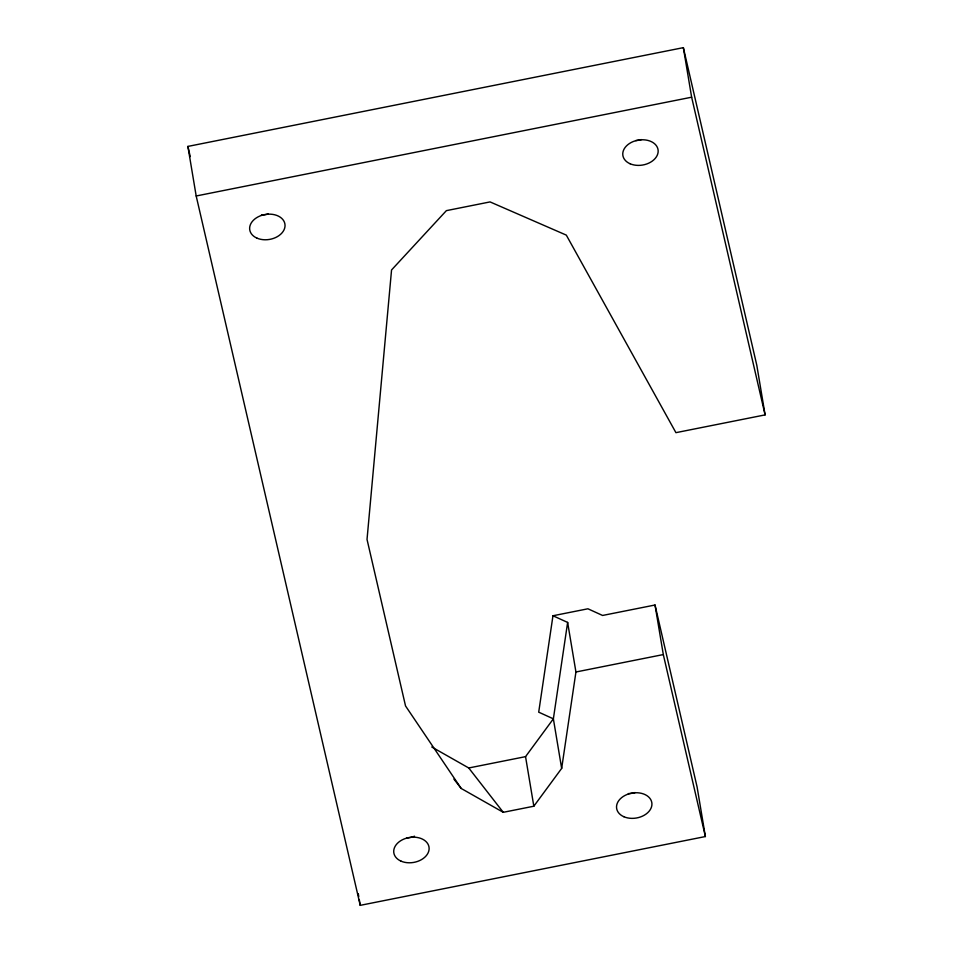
<?xml version="1.0" encoding="UTF-8"?>
<svg xmlns="http://www.w3.org/2000/svg" width="953" height="953" viewBox="0 0 953 953"><rect width="100%" height="100%" fill="white"/><g stroke="black" fill="none" stroke-linecap="round" stroke-linejoin="round"><path stroke-width="1.43" d="M461.169 788.441L405.537 705.959L367.024 539.41L391.552 269.961L446.385 210.637L490.068 201.917L566.308 235.117L675.927 432.662L765.104 414.889L756.813 365.321L683.349 47.65L187.896 146.417L196.187 195.984L360.234 905.35L705.387 836.543L697.096 786.975L655.021 605.012L602.582 615.459L587.93 608.788L552.966 615.757L538.707 712.165L553.371 718.836L561.662 768.404L533.835 806.214L503.255 812.313L461.169 788.441L453.902 779.101M552.966 615.757L567.631 622.428L553.371 718.836L525.544 756.646L468.745 767.975L431.769 746.997M561.662 768.404L575.934 671.996L567.631 622.428M196.187 195.984L691.64 97.206L683.349 47.65M575.934 671.996L663.312 654.568L655.021 605.012M468.745 767.975L503.255 812.313M691.64 97.206L765.104 414.889M663.312 654.568L705.387 836.543M187.896 146.417L190.243 156.578M525.544 756.646L533.835 806.214M358.28 893.688L358.769 896.606M359.257 899.525L360.234 905.35M414.543 836.21A17.833 12.651 -9.5 0 1 406.657 837.973M635.198 792.551A17.833 12.651 -9.5 0 1 628.325 793.599M268.305 213.96A17.833 12.651 -9.5 0 1 261.432 215.009M641.417 139.579A17.833 12.651 -9.5 0 1 635.699 140.579M401.082 861.167A17.833 12.651 -9.5 0 0 429.041 849.802A17.833 12.651 -9.5 0 0 404.143 838.962A17.833 12.651 -9.5 0 0 401.082 861.167M623.893 816.745A17.833 12.651 -9.5 0 0 651.852 805.38A17.833 12.651 -9.5 0 0 626.955 794.54A17.833 12.651 -9.5 0 0 623.893 816.745M257 238.155A17.833 12.651 -9.5 0 0 284.959 226.79A17.833 12.651 -9.5 0 0 260.062 215.95A17.833 12.651 -9.5 0 0 257 238.155M630.124 163.773A17.833 12.651 -9.5 0 0 658.082 152.409A17.833 12.651 -9.5 0 0 633.185 141.568A17.833 12.651 -9.5 0 0 630.124 163.773"/></g></svg>
